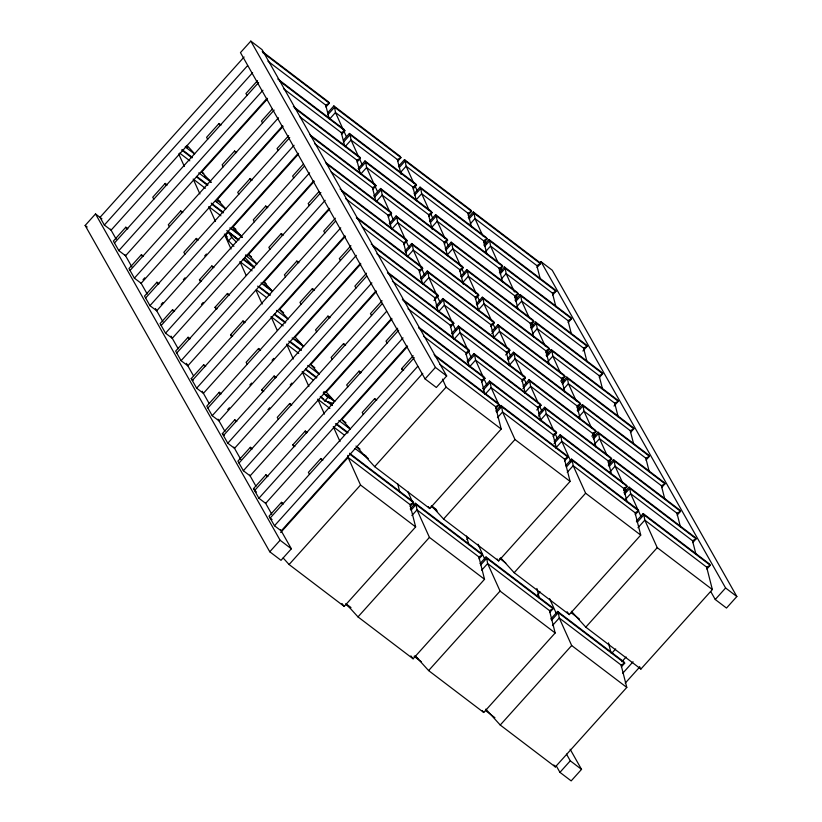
<?xml version="1.0" encoding="UTF-8"?>
<svg xmlns="http://www.w3.org/2000/svg" width="822" height="822" viewBox="0 0 822 822"><rect width="100%" height="100%" fill="white"/><g stroke="black" fill="none" stroke-linecap="round" stroke-linejoin="round"><path stroke-width="1.23" d="M280.621 529.81L291.368 548.798L281.011 560.327L269.77 551.778L85.149 225.464L95.506 213.946L101.928 218.827M250.823 41.1L240.466 52.618L425.087 378.932L436.328 387.481L446.685 375.962L262.064 49.649L250.823 41.1L435.434 367.403L446.685 375.962M244.103 56.995L100.007 217.368L104.343 225.043L111.093 230.17L252.621 72.665M104.343 225.043L247.597 65.626M127.862 228.763L125.817 227.211L113.395 241.041L118.83 250.638L125.571 255.765L267.109 98.26M167.215 184.981L165.171 183.419L152.748 197.249L153.827 199.171M221.056 125.057L219.012 123.506L206.589 137.336L207.668 139.247M257.533 80.638L245.932 93.544L247.021 95.465M114.484 242.963L258.611 82.56M118.83 250.638L262.927 90.266M211.09 182.309L201.77 172.004L267.479 98.876M143.429 256.279L141.384 254.728L128.962 268.547L134.387 278.144L141.137 283.282L282.676 125.776M182.782 212.487L180.737 210.935L168.305 224.766L169.394 226.687M236.623 152.573L234.578 151.012L222.156 164.842L223.235 166.763M272.267 109.069L261.499 121.06L262.588 122.971M130.051 270.469L274.147 110.107M134.387 278.144L278.494 117.782M143.049 279.706L144.754 277.805M225.803 208.88L217.327 199.52L283.045 126.393M158.995 283.785L156.951 282.234L144.528 296.064L149.953 305.661L156.704 310.788L298.232 153.282M198.349 240.003L196.304 238.452L183.871 252.272L184.96 254.193M252.19 180.08L250.145 178.528L237.722 192.358L238.801 194.28M288.666 135.661L277.065 148.566L278.155 150.488M145.617 297.985L289.745 137.582M325.902 107.014L329.314 103.212L328.584 101.938L262.228 51.498M149.953 305.661L294.06 145.289M327.886 112.573L333.855 105.935L400.211 156.375L400.93 157.66L397.519 161.451M327.762 114.803L334.575 107.22L333.855 105.935M161.174 304.366L162.879 302.465M183.357 279.675L185.063 277.774M204.699 255.93L206.404 254.029M329.509 119.159L335.479 112.511L334.575 107.22L400.93 157.66L397.334 159.53L335.479 112.511L346.35 136.596M242.223 237.332L232.893 227.026L298.612 153.899M174.562 311.302L172.517 309.75L160.095 323.57L165.52 333.177L172.271 338.304L313.798 180.799M200.527 281.71L199.438 279.788L211.87 265.958L213.915 267.51M267.756 207.596L265.712 206.045L253.279 219.864L254.368 221.786M303.4 164.092L292.632 176.083L293.721 178.004M161.184 325.491L304.489 166.013M341.469 134.52L344.88 130.729L344.151 129.444L277.795 79.004M165.52 333.177L309.627 172.805M343.452 140.089L349.422 133.452L415.778 183.892L416.497 185.176L413.086 188.968M343.329 142.319L350.141 134.726L349.422 133.452M201.482 304.335L203.198 302.434M345.065 146.676L351.045 140.028L350.141 134.726L416.497 185.176L412.901 187.046L351.045 140.028L358.3 156.077M256.937 263.903L248.46 254.543L314.168 181.415M190.129 338.818L188.084 337.256L175.661 351.086L181.087 360.683L187.837 365.811L329.365 208.315M216.094 309.216L215.004 307.305L227.427 293.475L229.472 295.026M283.323 235.102L281.278 233.551L268.845 247.381L269.935 249.302M318.967 191.608L308.199 203.589L309.278 205.51M176.74 353.008L320.878 192.605M357.036 162.037L360.447 158.245L359.717 156.961L293.362 106.521M181.087 360.683L325.193 200.321M358.166 168.551L364.978 160.958L431.334 211.408L432.064 212.682L428.652 216.474M358.885 169.825L365.708 162.242L364.978 160.958M360.632 174.182L366.612 167.534L365.708 162.242L432.064 212.682L428.468 214.563L366.612 167.534L377.483 191.618M272.503 291.42L264.026 282.049L329.735 208.922M344.932 235.822L203.404 393.327L196.653 388.2L191.228 378.603L203.65 364.773L205.695 366.324M231.66 336.732L230.571 334.811L242.993 320.981L245.038 322.543M298.889 262.619L296.845 261.067L284.412 274.897L285.501 276.808M335.355 218.2L323.765 231.105L324.844 233.027M192.307 380.514L335.612 221.036M372.602 189.543L376.014 185.751L375.284 184.477L309.945 134.808M196.653 388.2L340.76 227.828M398.516 166.27L404.486 159.632L470.842 210.072L471.561 211.346L468.15 215.138M373.733 196.057L380.545 188.474L446.901 238.914L447.63 240.199L444.219 243.99M399.245 167.544L405.205 160.906L404.486 159.632M374.452 197.342L381.274 189.759L380.545 188.474M400.129 172.846L406.109 166.198L405.205 160.906L471.561 211.346L467.965 213.227L406.109 166.198L413.877 183.398M376.199 201.698L382.179 195.05L381.274 189.759L447.63 240.199L444.034 242.069L382.179 195.05L389.423 211.1M288.07 318.936L279.593 309.565L345.302 236.438M221.262 393.841L219.217 392.279L206.795 406.109L212.22 415.706L218.971 420.843L360.498 263.338M260.605 350.049L258.56 348.497L246.138 362.327L247.227 364.249M314.446 290.135L312.401 288.573L299.979 302.404L301.068 304.325M350.922 245.716L339.332 258.622L340.411 260.533M207.874 408.031L351.179 248.552M388.169 217.059L391.57 213.268L390.851 211.984L325.512 162.324M212.22 415.706L356.327 255.344M414.083 193.776L420.042 187.139L486.398 237.579L487.127 238.863L483.716 242.654M389.299 223.574L396.112 215.991L462.467 266.431L463.197 267.705L459.786 271.496M414.802 195.061L420.772 188.423L420.042 187.139M390.018 224.848L396.841 217.265L396.112 215.991M415.696 200.363L421.676 193.715L420.772 188.423L487.127 238.863L483.531 240.733L421.676 193.715L428.92 209.764M227.704 409.664L229.41 407.763M249.888 384.973L251.594 383.073M272.082 360.283L273.788 358.382M391.765 229.204L397.745 222.556L396.841 217.265L463.197 267.705L459.601 269.585L397.745 222.556L409.14 247.782M360.868 263.954L295.16 337.082L303.637 346.442M376.065 290.844L234.537 448.35L227.786 443.222L222.351 433.626L234.784 419.795L236.828 421.347M262.793 391.755L261.704 389.834L274.127 376.014L276.171 377.565M330.012 317.641L327.968 316.09L315.545 329.92L316.634 331.841M366.489 273.223L354.888 286.128L355.977 288.049M223.44 435.547L366.746 276.069M403.736 244.566L407.137 240.774L406.417 239.5L340.061 189.06M227.786 443.222L371.893 282.85M429.649 221.293L435.609 214.655L501.965 265.095L502.694 266.369L499.283 270.171M404.866 251.08L411.678 243.497L478.034 293.937L478.764 295.221L475.352 299.013M430.368 222.567L436.338 215.929L435.609 214.655M405.585 252.364L412.408 244.781L411.678 243.497M431.262 227.879L437.242 221.231L436.338 215.929L502.694 266.369L499.098 268.249L437.242 221.231L445.01 238.421M268.013 409.633L269.719 407.733M290.207 384.943L291.913 383.042M407.332 256.721L413.302 250.073L412.408 244.781L478.764 295.221L475.167 297.091L413.302 250.073L424.697 275.298M319.203 373.959L310.726 364.588L376.435 291.461M252.395 448.863L250.35 447.312L237.918 461.132L243.353 470.729L250.104 475.866L391.632 318.361M291.738 405.071L289.693 403.52L277.271 417.35L278.35 419.271M345.579 345.158L343.534 343.606L331.112 357.426L332.201 359.348M382.055 300.739L370.455 313.644L371.544 315.566M239.007 463.053L382.312 303.575M419.302 272.082L422.703 268.291L421.984 267.006L356.645 217.347M468.263 217.686L473.38 212.004L539.735 262.444L540.455 263.718L537.054 267.52M468.992 218.971L474.099 213.278L473.38 212.004M243.353 470.729L386.597 311.322M445.216 248.799L451.175 242.161L517.531 292.601L518.261 293.886L514.849 297.677M420.432 278.596L427.245 271.013L493.601 321.453L494.33 322.727L490.919 326.529M445.935 250.083L451.905 243.446L451.175 242.161M469.886 224.272L475.003 218.58L474.099 213.278L540.455 263.718L536.858 265.598L475.003 218.58L482.771 235.77M421.152 279.881L427.974 272.288L427.245 271.013M446.829 255.385L452.809 248.737L451.905 243.446L518.261 293.886L514.664 295.756L452.809 248.737L460.577 265.938M422.898 284.237L428.868 277.589L427.974 272.288L494.33 322.727L490.734 324.608L428.868 277.589L440.263 302.815M323.765 391.755L326.293 392.104L392.002 318.977M320.272 396.42L324.772 400.951L327.875 397.499L331.585 398.536M407.198 345.867L265.67 503.372L258.92 498.245L253.484 488.648L265.917 474.818L267.962 476.38M293.916 446.778L292.838 444.856L305.26 431.036L307.305 432.588M361.146 372.664L359.101 371.112L346.678 384.943L347.768 386.864M397.622 328.245L386.021 341.151L387.111 343.072M398.68 330.197L254.573 490.57L256.505 492.029M434.016 300.544L438.27 295.807L437.551 294.523L371.195 244.083M483.829 245.203L488.946 239.51L555.302 289.95L556.021 291.235L552.62 295.026M484.559 246.487L489.665 240.795L488.946 239.51M258.92 498.245L403.027 337.883M460.782 276.315L466.742 269.678L533.098 320.118L533.827 321.402L530.416 325.193M435.999 306.113L442.811 298.52L509.167 348.97L509.887 350.244L505.633 354.981M461.502 277.589L467.471 270.952L466.742 269.678M485.453 251.789L490.57 246.086L489.665 240.795L556.021 291.235L552.425 293.105L490.57 246.086L497.824 262.136M436.718 307.387L443.531 299.804L442.811 298.52M462.396 282.902L468.365 276.254L467.471 270.952L533.827 321.402L530.231 323.272L468.365 276.254L476.144 293.454M438.465 311.743L444.435 305.096L443.531 299.804L509.887 350.244L506.29 352.114L444.435 305.096L455.83 330.321M350.326 428.981L341.86 419.61L407.568 346.483M283.528 503.886L281.473 502.334L269.051 516.165L274.486 525.761L281.227 530.889L422.765 373.383M322.871 460.104L320.827 458.542L308.404 472.373L309.483 474.294M376.712 400.18L374.668 398.629L362.245 412.449L363.324 414.37M402.677 370.588L401.588 368.667L413.189 355.762M414.278 357.683L270.14 518.076L272.072 519.545M450.425 327.105L453.836 323.313L453.117 322.039L387.779 272.37M499.396 272.719L504.513 267.027L570.869 317.467L571.588 318.751L568.187 322.543M500.125 273.993L505.232 268.301L504.513 267.027M274.486 525.761L417.73 366.345M476.349 303.832L482.309 297.194L548.664 347.634L549.394 348.908L545.983 352.7M451.555 333.619L458.378 326.036L524.734 376.476L525.453 377.76L522.052 381.552M477.068 305.106L483.038 298.468L482.309 297.194M501.019 279.295L506.136 273.603L505.232 268.301L571.588 318.751L567.992 320.621L506.136 273.603L514.428 291.944M452.285 334.903L459.097 327.32L458.378 326.036M477.962 310.408L483.932 303.76L483.038 298.468L549.394 348.908L545.798 350.788L483.932 303.76L491.71 320.96M454.032 339.26L460.001 332.612L459.097 327.32L525.453 377.76L521.857 379.63L460.001 332.612L471.396 357.837M280.682 532.522L348.107 457.494L347.747 455.378M269.77 551.778L280.117 540.249L95.506 213.946M425.087 378.932L435.434 367.403M539.396 263.451L540.989 261.673L552.23 270.222L736.851 596.536L726.494 608.054L715.253 599.505L710.825 591.686M465.992 354.621L469.403 350.83L468.684 349.545L402.328 299.105M514.962 300.225L520.079 294.543L586.435 344.983L587.155 346.257L582.89 351.004M515.692 301.51L520.799 295.817L520.079 294.543M491.916 331.338L497.875 324.7L564.231 375.14L564.95 376.425L560.696 381.161M467.122 361.135L473.945 353.552L540.301 403.992L541.02 405.267L536.766 410.014M491.782 333.568L498.594 325.985L497.875 324.7M516.586 306.812L521.703 301.109L520.799 295.817L587.155 346.257L583.558 348.138L521.703 301.109L528.957 317.169M467.852 362.41L474.664 354.827L473.945 353.552M439.749 364.249L495.522 406.643L501.204 429.043L429.762 508.551L374.647 466.66L446.089 387.141L442.472 379.117M289.087 564.529L360.529 485.021L348.107 457.494L409.962 504.523L415.644 526.912L344.202 606.42L289.087 564.529L283.158 557.974M493.529 337.924L499.499 331.276L498.594 325.985L564.95 376.425L561.354 378.295L499.499 331.276L507.266 348.477M469.598 366.766L475.568 360.118L474.664 354.827L541.02 405.267L537.424 407.147L475.568 360.118L486.963 385.343M481.558 382.127L484.97 378.336L484.24 377.062L418.912 327.392M530.529 327.742L535.646 322.049L602.002 372.489L602.721 373.774L599.31 377.565M531.248 329.016L536.365 323.334L535.646 322.049M507.472 358.854L513.442 352.217L579.798 402.657L580.517 403.931L577.116 407.733M482.689 388.642L489.511 381.059L555.867 431.499L556.586 432.783L553.175 436.574M508.202 360.128L514.161 353.491L513.442 352.217M532.153 334.318L537.269 328.625L536.365 323.334L602.721 373.774L599.125 375.644L537.269 328.625L545.037 345.826M483.418 389.926L490.231 382.343L489.511 381.059M509.095 365.43L515.065 358.782L514.161 353.491L580.517 403.931L576.921 405.811L515.065 358.782L522.833 375.983M485.165 394.283L491.135 387.635L490.231 382.343L556.586 432.783L552.99 434.653L491.135 387.635L499.94 407.126M495.707 408.565L499.118 404.773L498.389 403.489L434.078 354.601M410.147 506.434L413.558 502.643L412.829 501.369L349.535 453.251M495.82 411.113L500.937 405.431L567.293 455.871L568.012 457.145L564.611 460.937M546.096 355.248L551.202 349.566L617.558 400.006L618.288 401.28L614.024 406.027M496.55 412.397L501.656 406.705L500.937 405.431M546.815 356.532L551.932 350.84L551.202 349.566M410.26 508.982L415.377 503.3L481.733 553.74L482.452 555.014L479.051 558.806M410.99 510.267L416.096 504.574L415.377 503.3M523.039 386.361L529.008 379.723L595.364 430.163L596.084 431.447L591.83 436.184M522.915 388.59L529.728 381.007L529.008 379.723M497.444 417.699L502.561 411.997L501.656 406.705L568.012 457.145L564.416 459.025L502.561 411.997L514.993 439.523L570.098 481.415L498.656 560.923L443.551 519.031L431.684 505.92M547.709 361.834L552.836 356.132L551.932 350.84L618.288 401.28L614.692 403.16L552.836 356.132L560.604 373.332M411.884 515.569L417.001 509.866L416.096 504.574L482.452 555.014L478.856 556.895L417.001 509.866L429.433 537.393L484.538 579.284L413.096 658.792L357.991 616.901L346.124 603.79M524.662 392.947L530.632 386.299L529.728 381.007L596.084 431.447L592.487 433.317L530.632 386.299L538.4 403.499M561.662 382.764L566.769 377.072L633.125 427.512L633.854 428.796L630.443 432.588M562.382 384.049L567.499 378.356L566.769 377.072M443.551 519.031L514.993 439.523M538.605 413.877L544.575 407.239L610.931 457.679L611.65 458.964L608.239 462.755M357.991 616.901L429.433 537.393M538.482 416.107L545.294 408.513L544.575 407.239M563.276 389.351L568.403 383.648L567.499 378.356L633.854 428.796L630.258 430.666L568.403 383.648L576.171 400.848M540.229 420.463L546.198 413.815L545.294 408.513L611.65 458.964L608.054 460.834L546.198 413.815L553.966 431.016M577.229 410.281L582.336 404.588L648.692 455.028L649.421 456.313L646.01 460.104M577.948 411.555L583.065 405.863L582.336 404.588M554.172 441.383L560.142 434.746L626.498 485.196L627.217 486.47L623.806 490.261M466.834 539.386L468.54 537.485M554.049 443.613L560.861 436.03L560.142 434.746M578.842 416.857L583.969 411.164L583.065 405.863L649.421 456.313L645.825 458.183L583.969 411.164L591.737 428.365M555.795 447.969L561.765 441.322L560.861 436.03L627.217 486.47L623.621 488.35L561.765 441.322L571.085 461.964M565.598 465.755L571.567 459.118L637.923 509.558L638.643 510.842L635.242 514.634M566.327 467.03L572.287 460.392L571.567 459.118M592.796 437.787L597.902 432.095L664.258 482.545L664.988 483.819L661.576 487.61M480.038 563.625L486.008 556.987L552.363 607.427L553.083 608.712L549.671 612.503M593.515 439.071L598.632 433.379L597.902 432.095M480.767 564.909L486.727 558.272L486.008 556.987M567.221 472.342L573.191 465.694L572.287 460.392L638.643 510.842L635.046 512.712L573.191 465.694L585.624 493.21L640.728 535.101L569.286 614.609L514.171 572.718L500.619 557.737M594.409 444.373L599.536 438.671L598.632 433.379L664.988 483.819L661.391 485.699L599.536 438.671L606.78 454.73M481.661 570.211L487.631 563.563L486.727 558.272L553.083 608.712L549.486 610.582L487.631 563.563L500.064 591.08L555.169 632.971L483.726 712.479L428.611 670.588L415.059 655.607M608.362 465.303L613.469 459.611L679.825 510.051L680.554 511.335L677.143 515.127M609.081 466.577L614.198 460.895L613.469 459.611M514.171 572.718L585.624 493.21M428.611 670.588L500.064 591.08M609.975 471.879L615.092 466.187L614.198 460.895L680.554 511.335L676.958 513.205L615.092 466.187L622.871 483.387M623.919 492.81L629.036 487.127L695.391 537.567L696.111 538.842L692.71 542.633M624.648 494.094L629.755 488.402L629.036 487.127M537.609 594.779L540.167 591.932M625.542 499.396L630.659 493.693L629.755 488.402L696.111 538.842L692.514 540.722L630.659 493.693L641.016 516.627M636.372 521.148L643.184 513.555L709.54 564.005L710.259 565.279L706.858 569.071M637.091 522.422L643.903 514.839L643.184 513.555M550.812 619.017L557.624 611.434L623.98 661.874L624.699 663.149L621.298 666.94M551.531 620.291L558.344 612.709L557.624 611.434M637.985 527.734L644.808 520.131L643.903 514.839L710.259 565.279L706.663 567.159L644.808 520.131L657.24 547.658L712.355 589.549L640.903 669.057L585.798 627.165L571.393 611.239M552.425 625.604L559.248 618L558.344 612.709L624.699 663.149L621.103 665.029L559.248 618L571.68 645.527L626.796 687.418L555.343 766.926L500.238 725.035L485.833 709.109M585.798 627.165L657.24 547.658M500.238 725.035L571.68 645.527M612.236 652.76L615.668 648.938M621.853 661.731L626.148 656.963M622.768 673.228L633.063 661.772M625.223 683.133L639.814 666.899M570.149 749.263L581.534 769.382L571.177 780.9L559.936 772.351L570.283 760.823L566.492 754.123M715.253 599.505L725.6 587.987L540.989 261.673M233.91 246.312L228.526 240.795L225.454 235.369L228.608 231.948L238.031 239.325M228.526 240.795L231.681 237.373L228.608 231.948M267.91 61.157L325.718 105.093L329.314 103.212L262.958 52.772M283.477 88.663L341.284 132.599L344.88 130.729L279.542 81.059M300.061 116.95L356.851 160.115L360.447 158.245L295.108 108.576M314.61 143.686L372.417 187.632L376.014 185.751L310.675 136.092M331.194 171.973L387.974 215.138L391.57 213.268L326.242 163.599M345.743 198.719L403.54 242.654L407.137 240.774L341.808 191.115M362.327 226.995L419.107 270.161L422.703 268.291L356.347 217.851M376.877 253.741L434.674 297.677L438.27 295.807L372.941 246.138M392.443 281.247L450.24 325.193L453.836 323.313L387.481 272.873M408.01 308.764L465.807 352.7L469.403 350.83L403.047 300.39M423.566 336.27L481.373 380.216L484.97 378.336L418.614 327.896M495.522 406.643L499.118 404.773L434.807 355.885M409.962 504.523L413.558 502.643L350.264 454.535M324.772 400.951L333.413 403.386M185.536 146.408L187.58 147.96M185.238 146.912L194.424 153.899M182.124 149.635L192.338 157.392M181.826 150.138L192.04 157.896M179.658 153.087L189.8 160.804M201.77 172.004L203.794 173.545M204.164 176.247L210.288 180.902M198.76 172.867L211.018 182.186M196.674 176.37L207.904 184.909M196.376 176.874L207.606 185.412M205.356 188.31L193.191 179.062L199.921 193.971M217.327 199.52L220.378 201.832M725.6 587.987L736.851 596.536M215.641 200.65L217.686 202.212M215.354 201.164L225.557 208.922M211.213 203.106L223.461 212.415M211.942 204.38L223.173 212.919M220.923 215.826L208.757 206.579L215.487 221.478M446.089 387.141L501.204 429.043M232.893 227.026L235.935 229.338M232.236 228.948L241.421 235.924M229.893 227.9L242.141 237.209M226.78 230.622L239.027 239.932M227.509 231.896L237.712 239.654M224.324 234.085L226.348 235.626M401.588 368.667L403.633 370.219M248.46 254.543L251.501 256.854M245.757 254.902L247.802 256.454M245.459 255.406L256.69 263.944M243.363 258.909L254.594 267.438M243.065 259.413L254.296 267.941M252.056 270.849L239.89 261.601L246.107 275.36M264.026 282.049L266.061 283.59M263.369 283.97L271.527 290.176M261.026 282.922L272.257 291.461M258.93 286.416L270.161 294.954M257.615 286.148L269.863 295.458M256.474 289.878L266.605 297.595M279.593 309.565L283.652 312.648M276.593 310.428L287.823 318.967M274.497 313.932L285.727 322.471M274.199 314.436L285.429 322.974M283.189 325.872L271.024 316.624L277.24 330.382M294.492 338.993L301.643 344.428M292.159 337.945L303.39 346.483M290.063 341.438L301.294 349.977M288.748 341.171L300.996 350.48M298.756 353.388L286.59 344.141L293.32 359.039M199.438 279.788L201.482 281.34M310.726 364.588L314.785 367.67M307.726 365.461L318.957 373.989M305.63 368.955L316.86 377.493M305.332 369.458L316.562 377.997M313.305 380.124L302.157 371.647L308.887 386.556M215.004 307.305L217.049 308.856M326.653 394.796L329.714 397.118M323.293 392.967L334.513 401.506M328.338 401.896L332.427 404.999M320.899 396.975L323.96 399.297M326.005 400.848L332.129 405.503M329.889 408.411L317.713 399.163L324.454 414.062M230.571 334.811L232.616 336.362M341.86 419.61L345.908 422.693M85.149 225.464L87.194 227.026M347.316 426.186L349.36 427.738M338.859 420.484L350.08 429.012M336.763 423.977L347.994 432.516M335.448 423.71L347.696 433.019M344.439 435.157L333.28 426.669L340.02 441.578M357.015 446.819L360.057 449.131M364.526 454.946L366.571 456.498M432.403 506.547L436.492 509.65M355.042 448.473L368.318 458.553M431.088 506.27L437.212 510.935M499.673 558.415L505.797 563.07M571.3 612.852L579.459 619.058M261.704 389.834L263.749 391.395M360.529 485.021L415.644 526.912M292.838 444.856L294.882 446.418M191.228 378.603L193.273 380.154M222.351 433.626L224.406 435.177M253.484 488.648L255.529 490.2M280.117 540.249L291.368 548.798M570.283 760.823L581.534 769.382M347.87 605.197L350.932 607.52M416.456 657.333L418.501 658.884M345.528 604.139L350.634 608.023M414.113 656.285L421.265 661.71M485.74 710.722L494.926 717.709M225.454 235.369L227.345 236.839M323.375 392.967L327.875 397.499M231.681 237.373L236.161 241.966M244.668 257.337L253.628 266.534M187.046 145.432L194.67 153.858M326.293 392.104L334.77 401.465M356.008 446.048L374.647 466.66M639.413 667.115L640.903 669.057M567.057 611.712L569.286 614.609M497.166 558.991L498.656 560.923M428.272 506.609L429.762 508.551M553.853 764.984L555.343 766.926M482.237 710.547L483.726 712.479M410.866 655.884L413.096 658.792M341.962 603.512L344.202 606.42M219.012 123.506L220.101 125.427M234.578 151.012L235.667 152.933M250.145 178.528L251.234 180.45M265.712 206.045L266.79 207.956M281.278 233.551L282.357 235.472M296.845 261.067L297.924 262.989M312.401 288.573L313.49 290.495M327.968 316.09L329.057 318.011M343.534 343.606L344.623 345.517M359.101 371.112L360.19 373.034M374.668 398.629L375.757 400.55M556.134 765.642L559.936 772.351M165.171 183.419L166.25 185.34M180.737 210.935L181.816 212.857M196.304 238.452L197.383 240.363M211.87 265.958L212.949 267.88M227.427 293.475L228.516 295.396M242.993 320.981L244.083 322.902M258.56 348.497L259.649 350.419M274.127 376.014L275.216 377.925M289.693 403.52L290.783 405.441M305.26 431.036L306.349 432.958M320.827 458.542L321.916 460.464M125.817 227.211L126.907 229.133M141.384 254.728L142.473 256.639M156.951 282.234L158.04 284.155M172.517 309.75L173.606 311.672M188.084 337.256L189.173 339.178M203.65 364.773L204.74 366.694M219.217 392.279L220.306 394.2M234.784 419.795L235.863 421.717M250.35 447.312L251.429 449.223M265.917 474.818L266.996 476.739M281.473 502.334L282.562 504.256M110.549 229.204L116.231 239.253M125.088 254.902L132.044 267.191M140.891 282.84L147.21 294.019M155.43 308.538L163.023 321.947M171.027 336.106L178.199 348.775M186.409 363.303L193.365 375.592M202.222 391.231L209.178 403.53M218.025 419.169L224.981 431.468M233.828 447.106L240.784 459.406M249.641 475.044L255.961 486.223M265.444 502.982L271.763 514.161M624.936 487.97L626.487 491.412M609.369 460.464L610.407 462.755M593.803 432.947L595.364 436.39M578.236 405.431L579.798 408.873M562.68 377.925L564.231 381.367M547.113 350.408L548.664 353.85M531.546 322.902L533.098 326.334M515.98 295.386L517.531 298.828M500.413 267.869L501.965 271.311M484.846 240.363L486.398 243.805M555.004 433.307L557.593 439.04M539.438 405.791L542.027 411.524M523.871 378.284L526.46 384.018M508.304 350.768L510.894 356.501M492.738 323.252L495.327 328.985M477.171 295.745L479.76 301.479M461.615 268.229L464.204 273.962M446.048 240.723L448.637 246.456M430.481 213.206L432.547 217.789M414.915 185.69L417.504 191.423M390.46 213.391L393.574 220.275M359.851 159.519L362.44 165.253M549.61 598.642L556.34 613.551M477.993 544.205L484.723 559.114M407.876 491.659L414.093 505.417M255.971 290.258L262.187 304.017M224.838 235.236L231.054 248.994M178.662 153.848L184.364 166.455M706.663 567.159L712.355 589.549M692.514 540.722L695.987 554.398M676.958 513.205L680.431 526.892M661.391 485.699L664.864 499.375M645.825 458.183L649.298 471.869M630.258 430.666L633.731 444.353M614.692 403.16L618.165 416.836M635.046 512.712L640.728 535.101M599.125 375.644L602.598 389.33M623.621 488.35L627.094 502.026M583.558 348.138L587.031 361.814M608.054 460.834L611.527 474.52M567.992 320.621L571.465 334.307M592.487 433.317L595.96 447.004M552.425 293.105L555.898 306.791M576.921 405.811L580.394 419.487M536.858 265.598L540.331 279.285M561.354 378.295L564.827 391.981M545.798 350.788L549.271 364.465M621.103 665.029L626.796 687.418M530.231 323.272L533.704 336.958M564.416 459.025L570.098 481.415M608.496 642.907L611.023 652.863M552.99 434.653L556.463 448.339M514.664 295.756L518.137 309.442M537.424 407.147L540.897 420.823M499.098 268.249L502.571 281.925M521.857 379.63L525.33 393.317M483.531 240.733L487.004 254.419M506.29 352.114L509.763 365.8M467.965 213.227L471.438 226.903M490.734 324.608L494.207 338.294M475.167 297.091L478.64 310.778M549.486 610.582L555.169 632.971M459.601 269.585L463.382 284.504M536.879 588.47L539.407 598.416M481.373 380.216L484.846 393.892M444.034 242.069L447.507 255.755M465.807 352.7L469.28 366.386M428.468 214.563L432.259 229.482M450.24 325.193L453.713 338.87M412.901 187.046L416.374 200.732M434.674 297.677L438.147 311.363M397.334 159.53L401.126 174.459M419.107 270.161L422.58 283.847M403.54 242.654L407.013 256.33M478.856 556.895L484.538 579.284M387.974 215.138L391.447 228.824M466.567 536.016L468.776 544.729M372.417 187.632L375.89 201.308M356.851 160.115L360.324 173.802M341.284 132.599L344.757 146.285M325.718 105.093L329.19 118.769M397.663 483.644L399.872 492.357"/></g></svg>
